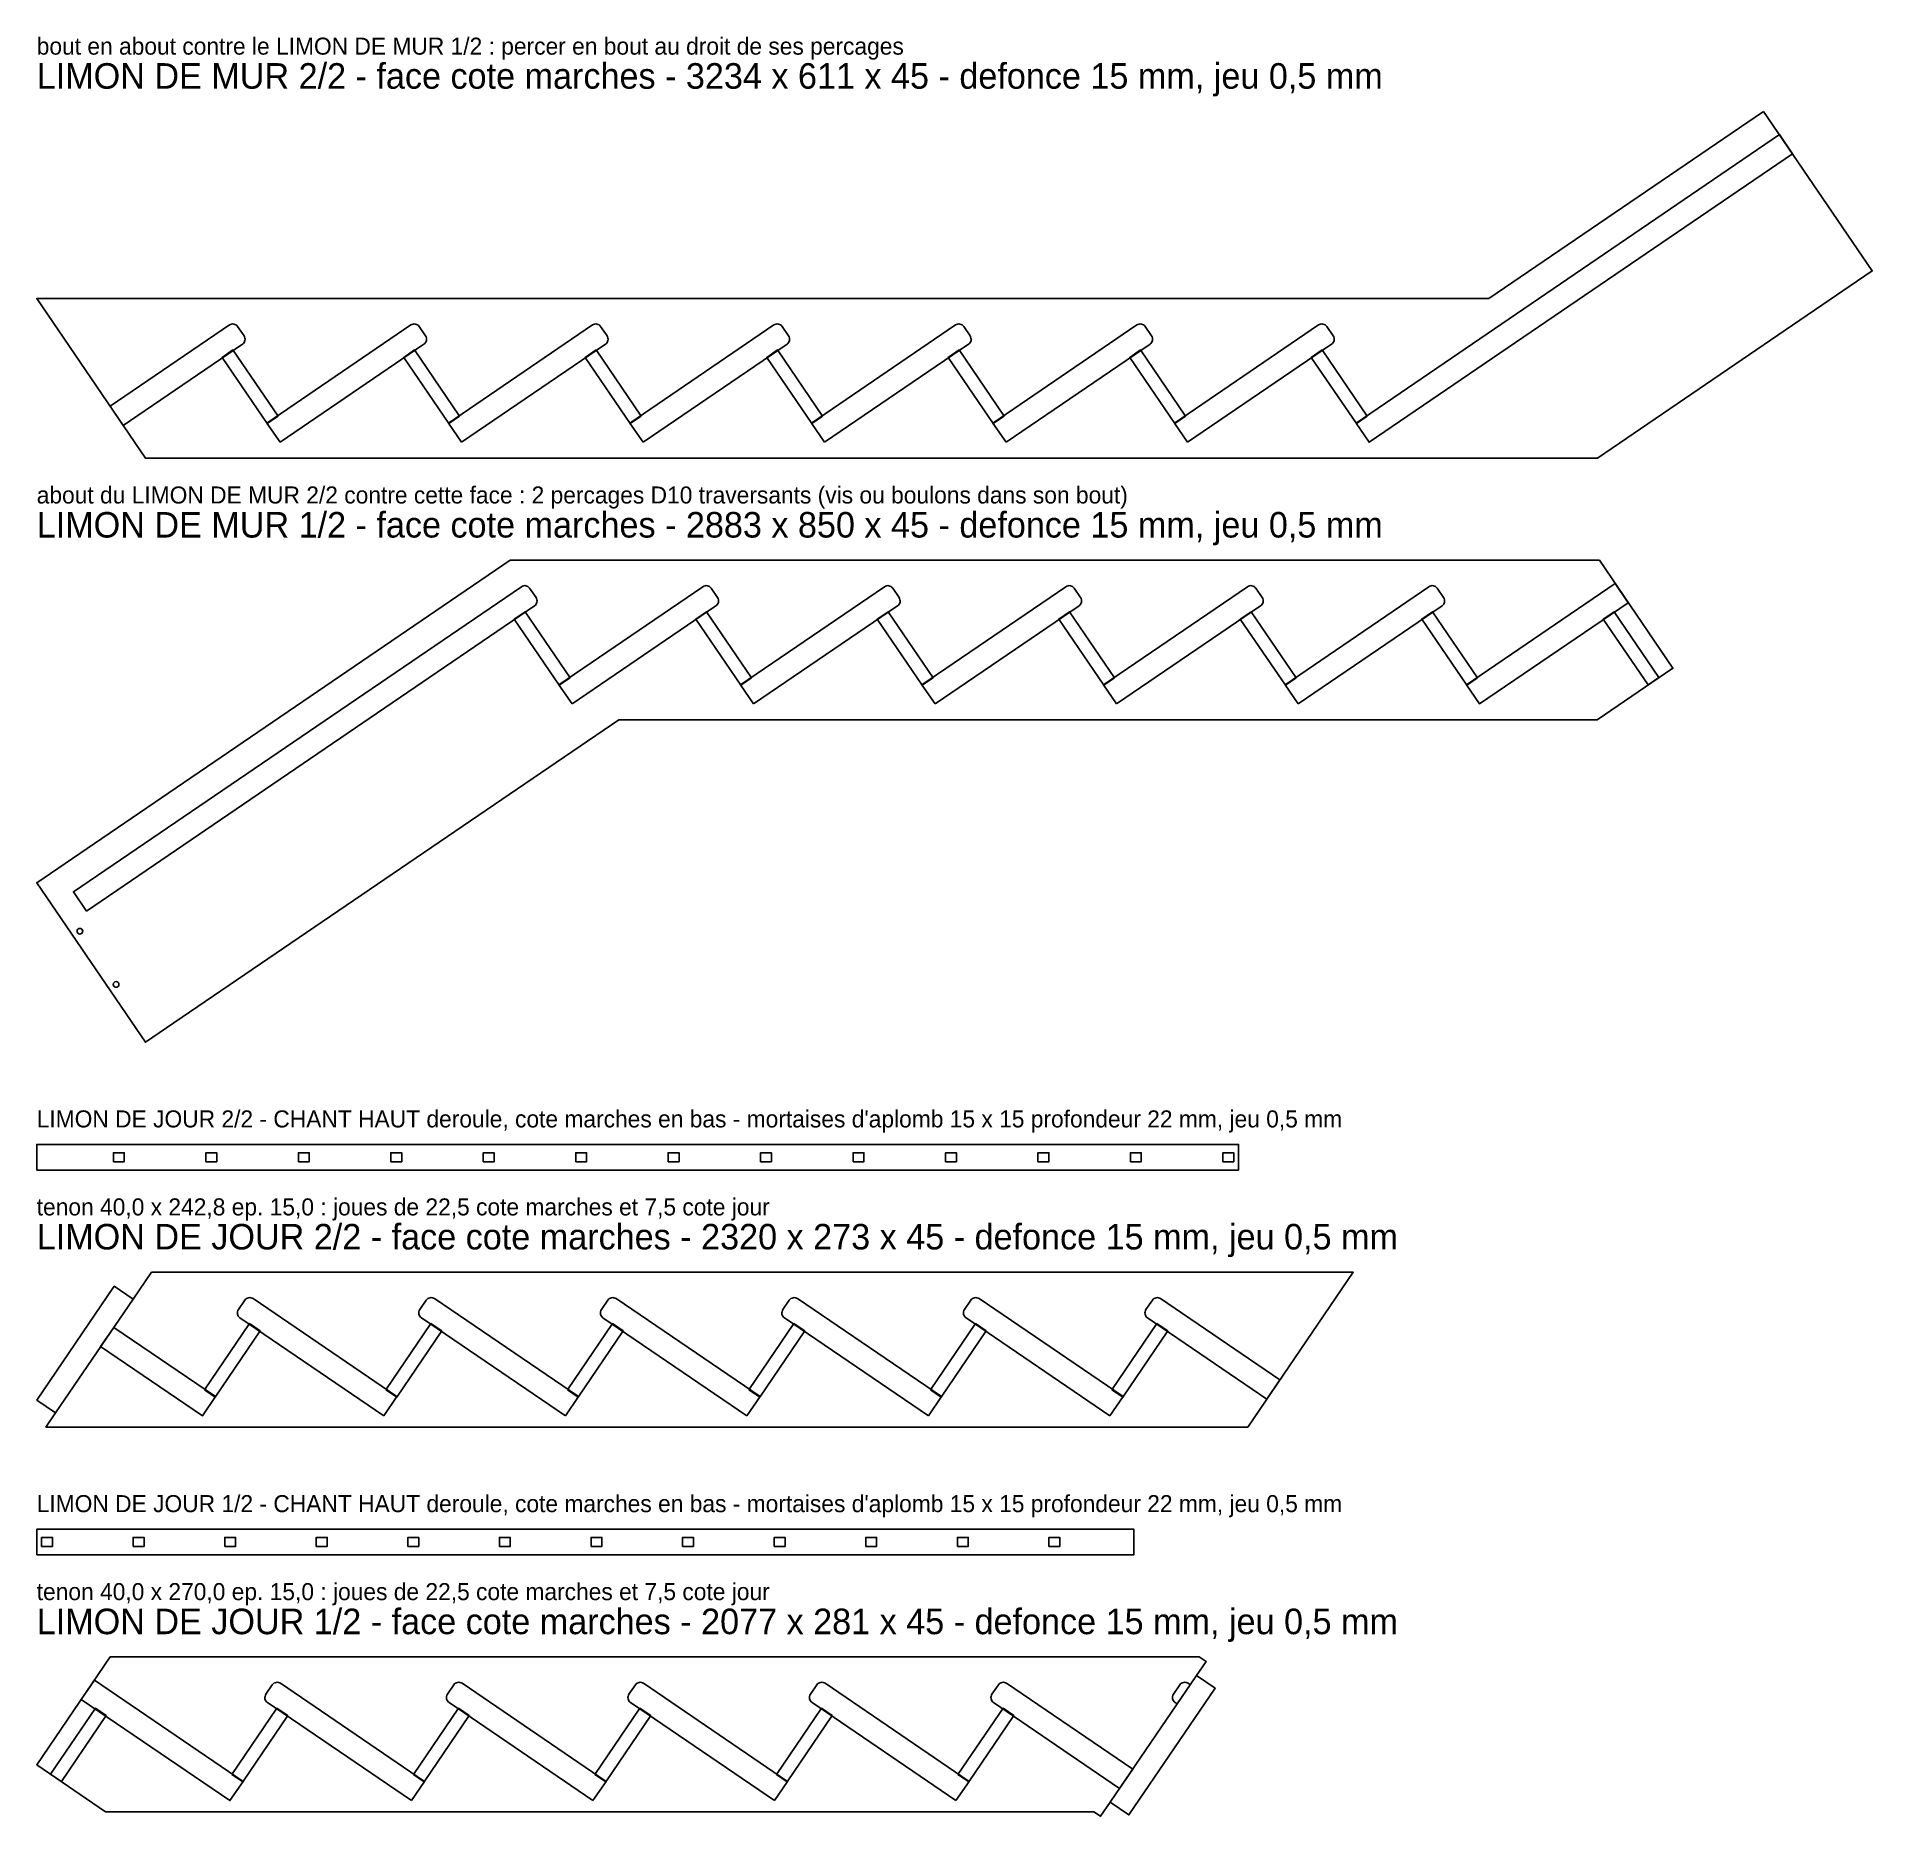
# Model space of a CAD drawing. Header units: millimetres. Extents: x 0 to 3234, y 0 to 3135.
import ezdxf

# ---------------------------------------------------------------- set-up
doc = ezdxf.new("R2010")
doc.units = ezdxf.units.MM
for name, color, linetype in [('DECOUPE', 7, 'CONTINUOUS'), ('DEFONCE', 1, 'CONTINUOUS'), ('MORTAISE', 2, 'CONTINUOUS'), ('PERCAGE', 30, 'CONTINUOUS'), ('TENON', 6, 'CONTINUOUS'), ('TEXTE', 3, 'CONTINUOUS')]:
    doc.layers.add(name, color=color, linetype=linetype)

msp = doc.modelspace()

# ---------------------------------------------------------------- linework, layer by layer
at = {"layer": 'DECOUPE'}
for points in [[(3042.185, 3003.425), (2558.086, 2673.714), (2238.325, 2673.714), (1918.565, 2673.714), (1598.804, 2673.714), (1279.043, 2673.714), (959.282, 2673.714), (639.522, 2673.714), (319.761, 2673.714), (0, 2673.714), (191.393, 2392.701), (511.154, 2392.701), (830.915, 2392.701), (1150.675, 2392.701), (1470.436, 2392.701), (1790.197, 2392.701), (2109.958, 2392.701), (2429.718, 2392.701), (2749.479, 2392.701), (3233.578, 2722.411)], [(2752.75, 2212.701), (2432.989, 2212.701), (2113.229, 2212.701), (1793.468, 2212.701), (1473.707, 2212.701), (1153.946, 2212.701), (834.186, 2212.701), (37.193, 1669.884), (0, 1644.553), (191.393, 1363.539), (228.586, 1388.87), (1025.579, 1931.687), (1345.339, 1931.687), (1665.1, 1931.687), (1984.861, 1931.687), (2304.622, 1931.687), (2624.382, 1931.687), (2748.734, 1931.687), (2882.222, 2022.603)], [(0, 1138.539), (2117.335, 1138.539), (2117.335, 1183.539), (0, 1183.539)], [(201.937, 958.539), (400.707, 958.539), (720.468, 958.539), (1040.228, 958.539), (1359.989, 958.539), (1679.75, 958.539), (1999.511, 958.539), (2319.271, 958.539), (2133.508, 685.79), (1813.747, 685.79), (1493.986, 685.79), (1174.225, 685.79), (854.465, 685.79), (534.704, 685.79), (214.943, 685.79), (16.173, 685.79), (33.06, 710.586), (0, 733.102), (136.653, 933.744), (169.713, 911.227)], [(0, 460.79), (1932.85, 460.79), (1932.85, 505.79), (0, 505.79)], [(129.472, 280.79), (449.233, 280.79), (768.993, 280.79), (1088.754, 280.79), (1408.515, 280.79), (1728.276, 280.79), (2048.036, 280.79), (2059.844, 272.749), (2042.956, 247.953), (2076.016, 225.436), (1924.028, 2.278), (1890.967, 24.795), (1874.08, 0), (1862.272, 8.042), (1542.512, 8.042), (1222.751, 8.042), (902.99, 8.042), (583.229, 8.042), (263.469, 8.042), (121.353, 8.042), (0, 90.693)]]:
    msp.add_lwpolyline(points, close=True, dxfattribs=at)
at = {"layer": 'DEFONCE'}
for points in [[(3093.13, 2928.626), (2347.204, 2420.59), (2324.124, 2454.477), (3070.05, 2962.513)], [(425.132, 2466.597), (406.122, 2453.65), (326.75, 2570.188), (345.76, 2583.135)], [(744.893, 2466.597), (725.883, 2453.65), (646.511, 2570.188), (665.521, 2583.135)], [(1064.653, 2466.597), (1045.644, 2453.65), (966.272, 2570.188), (985.282, 2583.135)], [(1384.414, 2466.597), (1365.404, 2453.65), (1286.033, 2570.188), (1305.042, 2583.135)], [(1704.175, 2466.597), (1685.165, 2453.65), (1605.793, 2570.188), (1624.803, 2583.135)], [(2023.936, 2466.597), (2004.926, 2453.65), (1925.554, 2570.188), (1944.564, 2583.135)], [(2343.696, 2466.597), (2324.687, 2453.65), (2245.315, 2570.188), (2264.325, 2583.135)], [(2803.694, 2137.901), (2541.868, 1959.576), (2518.788, 1993.463), (2780.615, 2171.788)], [(939.557, 2005.584), (920.547, 1992.636), (841.175, 2109.174), (860.185, 2122.122)], [(1259.317, 2005.584), (1240.308, 1992.636), (1160.936, 2109.174), (1179.946, 2122.122)], [(1579.078, 2005.584), (1560.068, 1992.636), (1480.697, 2109.174), (1499.706, 2122.122)], [(1898.839, 2005.584), (1879.829, 1992.636), (1800.457, 2109.174), (1819.467, 2122.122)], [(2218.6, 2005.584), (2199.59, 1992.636), (2120.218, 2109.174), (2139.228, 2122.122)], [(2538.36, 2005.584), (2519.351, 1992.636), (2439.979, 2109.174), (2458.989, 2122.122)], [(2857.84, 2005.997), (2838.83, 1993.05), (2759.74, 2109.174), (2778.749, 2122.122)], [(112.653, 827.448), (291.829, 705.414), (314.908, 739.301), (135.733, 861.334)], [(295.336, 751.422), (314.345, 738.475), (393.717, 855.013), (374.708, 867.96)], [(615.096, 751.422), (634.106, 738.475), (713.478, 855.013), (694.468, 867.96)], [(934.857, 751.422), (953.867, 738.475), (1033.239, 855.013), (1014.229, 867.96)], [(1254.618, 751.422), (1273.628, 738.475), (1353, 855.013), (1333.99, 867.96)], [(1574.379, 751.422), (1593.388, 738.475), (1672.76, 855.013), (1653.751, 867.96)], [(1894.139, 751.422), (1913.149, 738.475), (1992.521, 855.013), (1973.511, 867.96)], [(78.527, 205.991), (340.354, 27.666), (363.434, 61.553), (101.607, 239.878)], [(24.382, 74.087), (43.392, 61.139), (122.482, 177.264), (103.472, 190.211)], [(343.861, 73.673), (362.871, 60.726), (442.243, 177.264), (423.233, 190.211)], [(663.622, 73.673), (682.632, 60.726), (762.004, 177.264), (742.994, 190.211)], [(983.383, 73.673), (1002.393, 60.726), (1081.764, 177.264), (1062.755, 190.211)], [(1303.144, 73.673), (1322.153, 60.726), (1401.525, 177.264), (1382.515, 190.211)], [(1622.904, 73.673), (1641.914, 60.726), (1721.286, 177.264), (1702.276, 190.211)]]:
    msp.add_lwpolyline(points, close=True, dxfattribs=at)
for points in [[(152.27, 2450.143), (129.19, 2484.03), (339.36, 2627.173, -0.414214), (353.949, 2624.405), (365.208, 2607.875, -0.414214), (362.44, 2593.286)], [(428.639, 2420.59), (405.559, 2454.477), (659.121, 2627.173, -0.414214), (673.71, 2624.405), (684.968, 2607.875, -0.414214), (682.201, 2593.286)], [(748.4, 2420.59), (725.32, 2454.477), (978.882, 2627.173, -0.414214), (993.471, 2624.405), (1004.729, 2607.875, -0.414214), (1001.961, 2593.286)], [(1068.161, 2420.59), (1045.081, 2454.477), (1298.642, 2627.173, -0.414214), (1313.232, 2624.405), (1324.49, 2607.875, -0.414214), (1321.722, 2593.286)], [(1387.921, 2420.59), (1364.842, 2454.477), (1618.403, 2627.173, -0.414214), (1632.992, 2624.405), (1644.251, 2607.875, -0.414214), (1641.483, 2593.286)], [(1707.682, 2420.59), (1684.602, 2454.477), (1938.164, 2627.173, -0.414214), (1952.753, 2624.405), (1964.011, 2607.875, -0.414214), (1961.244, 2593.286)], [(2027.443, 2420.59), (2004.363, 2454.477), (2257.925, 2627.173, -0.414214), (2272.514, 2624.405), (2283.772, 2607.875, -0.414214), (2281.004, 2593.286)], [(87.724, 1594.803), (64.644, 1628.69), (853.785, 2166.159, -0.414214), (868.374, 2163.391), (879.632, 2146.861, -0.414214), (876.865, 2132.272)], [(943.064, 1959.576), (919.984, 1993.463), (1173.546, 2166.159, -0.414214), (1188.135, 2163.391), (1199.393, 2146.861, -0.414214), (1196.626, 2132.272)], [(1262.825, 1959.576), (1239.745, 1993.463), (1493.307, 2166.159, -0.414214), (1507.896, 2163.391), (1519.154, 2146.861, -0.414214), (1516.386, 2132.272)], [(1582.585, 1959.576), (1559.506, 1993.463), (1813.067, 2166.159, -0.414214), (1827.656, 2163.391), (1838.915, 2146.861, -0.414214), (1836.147, 2132.272)], [(1902.346, 1959.576), (1879.266, 1993.463), (2132.828, 2166.159, -0.414214), (2147.417, 2163.391), (2158.675, 2146.861, -0.414214), (2155.908, 2132.272)], [(2222.107, 1959.576), (2199.027, 1993.463), (2452.589, 2166.159, -0.414214), (2467.178, 2163.391), (2478.436, 2146.861, -0.414214), (2475.669, 2132.272)], [(611.589, 705.414), (634.669, 739.301), (381.107, 911.997, 0.414214), (366.518, 909.23), (355.26, 892.699, 0.414214), (358.028, 878.11)], [(931.35, 705.414), (954.43, 739.301), (700.868, 911.997, 0.414214), (686.279, 909.23), (675.021, 892.699, 0.414214), (677.788, 878.11)], [(1251.111, 705.414), (1274.191, 739.301), (1020.629, 911.997, 0.414214), (1006.04, 909.23), (994.781, 892.699, 0.414214), (997.549, 878.11)], [(1570.872, 705.414), (1593.951, 739.301), (1340.39, 911.997, 0.414214), (1325.801, 909.23), (1314.542, 892.699, 0.414214), (1317.31, 878.11)], [(1890.632, 705.414), (1913.712, 739.301), (1660.15, 911.997, 0.414214), (1645.561, 909.23), (1634.303, 892.699, 0.414214), (1637.071, 878.11)], [(2167.001, 734.968), (2190.081, 768.855), (1979.911, 911.997, 0.414214), (1965.322, 909.23), (1954.064, 892.699, 0.414214), (1956.831, 878.11)], [(660.115, 27.666), (683.195, 61.553), (429.633, 234.249, 0.414214), (415.044, 231.481), (403.786, 214.951, 0.414214), (406.553, 200.362)], [(979.876, 27.666), (1002.956, 61.553), (749.394, 234.249, 0.414214), (734.805, 231.481), (723.546, 214.951, 0.414214), (726.314, 200.362)], [(1299.637, 27.666), (1322.716, 61.553), (1069.155, 234.249, 0.414214), (1054.566, 231.481), (1043.307, 214.951, 0.414214), (1046.075, 200.362)], [(1619.397, 27.666), (1642.477, 61.553), (1388.915, 234.249, 0.414214), (1374.326, 231.481), (1363.068, 214.951, 0.414214), (1365.836, 200.362)], [(1907.574, 49.177), (1930.653, 83.064), (1708.676, 234.249, 0.414214), (1694.087, 231.481), (1682.829, 214.951, 0.414214), (1685.596, 200.362)], [(2008.899, 197.949), (2031.979, 231.836), (2028.437, 234.249, 0.414214), (2013.848, 231.481), (2002.589, 214.951, 0.414214), (2005.357, 200.362)]]:
    msp.add_lwpolyline(points, format="xyb", close=True, dxfattribs=at)
at = {"layer": 'MORTAISE'}
for points in [[(135.149, 1153.039), (154.298, 1153.039), (154.298, 1169.039), (135.149, 1169.039)], [(298.021, 1153.039), (317.17, 1153.039), (317.17, 1169.039), (298.021, 1169.039)], [(460.893, 1153.039), (480.041, 1153.039), (480.041, 1169.039), (460.893, 1169.039)], [(623.765, 1153.039), (642.913, 1153.039), (642.913, 1169.039), (623.765, 1169.039)], [(786.637, 1153.039), (805.785, 1153.039), (805.785, 1169.039), (786.637, 1169.039)], [(949.509, 1153.039), (968.657, 1153.039), (968.657, 1169.039), (949.509, 1169.039)], [(1112.38, 1153.039), (1131.529, 1153.039), (1131.529, 1169.039), (1112.38, 1169.039)], [(1275.252, 1153.039), (1294.401, 1153.039), (1294.401, 1169.039), (1275.252, 1169.039)], [(1438.124, 1153.039), (1457.273, 1153.039), (1457.273, 1169.039), (1438.124, 1169.039)], [(1600.996, 1153.039), (1620.145, 1153.039), (1620.145, 1169.039), (1600.996, 1169.039)], [(1763.868, 1153.039), (1783.017, 1153.039), (1783.017, 1169.039), (1763.868, 1169.039)], [(1926.74, 1153.039), (1945.889, 1153.039), (1945.889, 1169.039), (1926.74, 1169.039)], [(2089.612, 1153.039), (2108.76, 1153.039), (2108.76, 1169.039), (2089.612, 1169.039)], [(8.574, 475.29), (27.723, 475.29), (27.723, 491.29), (8.574, 491.29)], [(169.895, 475.29), (189.044, 475.29), (189.044, 491.29), (169.895, 491.29)], [(331.216, 475.29), (350.364, 475.29), (350.364, 491.29), (331.216, 491.29)], [(492.537, 475.29), (511.685, 475.29), (511.685, 491.29), (492.537, 491.29)], [(653.857, 475.29), (673.006, 475.29), (673.006, 491.29), (653.857, 491.29)], [(815.178, 475.29), (834.327, 475.29), (834.327, 491.29), (815.178, 491.29)], [(976.499, 475.29), (995.647, 475.29), (995.647, 491.29), (976.499, 491.29)], [(1137.819, 475.29), (1156.968, 475.29), (1156.968, 491.29), (1137.819, 491.29)], [(1299.14, 475.29), (1318.289, 475.29), (1318.289, 491.29), (1299.14, 491.29)], [(1460.461, 475.29), (1479.61, 475.29), (1479.61, 491.29), (1460.461, 491.29)], [(1621.782, 475.29), (1640.93, 475.29), (1640.93, 491.29), (1621.782, 491.29)], [(1783.102, 475.29), (1802.251, 475.29), (1802.251, 491.29), (1783.102, 491.29)]]:
    msp.add_lwpolyline(points, close=True, dxfattribs=at)
at = {"layer": 'PERCAGE'}
for centre in [(75.989, 1559.184), (139.786, 1465.513)]:
    msp.add_circle(centre, 5, dxfattribs=at)
at = {"layer": 'TENON'}
for points in [[(0, 733.102), (33.06, 710.586), (169.713, 911.227), (136.653, 933.744)], [(1890.967, 24.795), (1924.028, 2.278), (2076.016, 225.436), (2042.956, 247.953)]]:
    msp.add_lwpolyline(points, close=True, dxfattribs=at)

# ---------------------------------------------------------------- texts
at = {"layer": 'TEXTE'}
for s, height, p in [('bout en about contre le LIMON DE MUR 1/2 : percer en bout au droit de ses percages', 30, (0, 3103.425)), ('LIMON DE MUR 2/2 - face cote marches - 3234 x 611 x 45 - defonce 15 mm, jeu 0,5 mm', 45, (0, 3043.425)), ('about du LIMON DE MUR 2/2 contre cette face : 2 percages D10 traversants (vis ou boulons dans son bout)', 30, (0, 2312.701)), ('LIMON DE MUR 1/2 - face cote marches - 2883 x 850 x 45 - defonce 15 mm, jeu 0,5 mm', 45, (0, 2252.701)), ("LIMON DE JOUR 2/2 - CHANT HAUT deroule, cote marches en bas - mortaises d'aplomb 15 x 15 profondeur 22 mm, jeu 0,5 mm", 30, (0, 1213.539)), ('tenon 40,0 x 242,8 ep. 15,0 : joues de 22,5 cote marches et 7,5 cote jour', 30, (0, 1058.539)), ('LIMON DE JOUR 2/2 - face cote marches - 2320 x 273 x 45 - defonce 15 mm, jeu 0,5 mm', 45, (0, 998.539)), ("LIMON DE JOUR 1/2 - CHANT HAUT deroule, cote marches en bas - mortaises d'aplomb 15 x 15 profondeur 22 mm, jeu 0,5 mm", 30, (0, 535.79)), ('tenon 40,0 x 270,0 ep. 15,0 : joues de 22,5 cote marches et 7,5 cote jour', 30, (0, 380.79)), ('LIMON DE JOUR 1/2 - face cote marches - 2077 x 281 x 45 - defonce 15 mm, jeu 0,5 mm', 45, (0, 320.79))]:
    msp.add_text(s, height=height, dxfattribs=at).set_placement(p)

doc.saveas('drawing.dxf')
